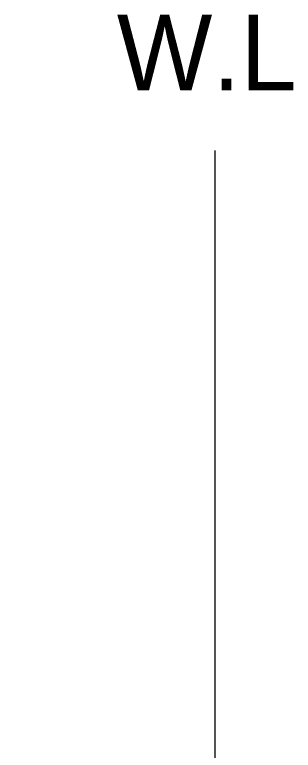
# Model space of a CAD drawing. Extents: x 900 to 2324, y -1513 to 827.
# Drawn here: x 1963.2 to 2004.6, y 503.6 to 613 of the extents above; entities that cross this region are included whole.
import ezdxf

# ---------------------------------------------------------------- set-up
doc = ezdxf.new("R2010")
doc.units = 0
doc.header["$LTSCALE"] = 4
doc.header["$MEASUREMENT"] = 0
doc.layers.add('1', color=7, linetype='CONTINUOUS')
doc.layers.add('치수선', color=7, linetype='CONTINUOUS', lineweight=20)
doc.styles.add('Daelim Dimension', font='')
doc.styles.get('Daelim Dimension').set_extended_font_data('나눔고딕')

msp = doc.modelspace()

# ---------------------------------------------------------------- linework, layer by layer
at = {"layer": '1', "color": 7, "linetype": 'Continuous', "lineweight": 18}
for points, knots in [([(1983.28, 395.92), (1983.34, 418.65), (1980.33, 441.37), (1970.37, 474), (1966.17, 484.53), (1955.85, 504.73), (1949.73, 514.36), (1942.64, 523.27)], [0, 0, 0, 0, 0.5, 0.5, 0.75, 0.75, 1, 1, 1, 1]), ([(1946.21, 523.41), (1948.04, 521.06), (1951.6, 516.22), (1956.58, 508.69), (1961.21, 500.86), (1965.47, 492.77), (1970.65, 481.71), (1975.02, 470.37), (1978.58, 459.07), (1980.85, 450.68), (1982.8, 442.26), (1984.45, 433.63), (1985.84, 424.64), (1986.94, 415.15), (1987.68, 405.46), (1987.93, 398.97), (1988, 395.97)], [0, 0, 0, 0, 0.066499, 0.133873, 0.201247, 0.268621, 0.335995, 0.470742, 0.538116, 0.60549, 0.672864, 0.740238, 0.807612, 0.874986, 0.94236, 1, 1, 1, 1])]:
    msp.add_open_spline(points, degree=3, knots=knots, dxfattribs=at)
at = {"layer": '1', "color": 7, "linetype": 'Continuous', "lineweight": 13}
msp.add_open_spline([(1941.69, 521.34), (1948.57, 512.58), (1954.59, 503.06), (1964.7, 483.17), (1968.81, 472.79), (1975.3, 451.37), (1977.65, 440.45), (1980.77, 418.29), (1981.53, 407.1), (1981.53, 395.94)], degree=3, knots=[0, 0, 0, 0, 0.25, 0.25, 0.5, 0.5, 0.75, 0.75, 1, 1, 1, 1], dxfattribs=at)
at = {"layer": '치수선'}
msp.add_line((1993, 121.12), (1993, 592.8), dxfattribs=at)

# ---------------------------------------------------------------- texts
at = {"layer": '치수선', "insert": (2005.13, 612.98), "char_height": 11.25, "attachment_point": 3, "style": 'Daelim Dimension'}
msp.add_mtext_dynamic_manual_height_columns('W.L', width=17.4109, gutter_width=12.5, heights=[0], dxfattribs=at)

doc.saveas('drawing.dxf')
